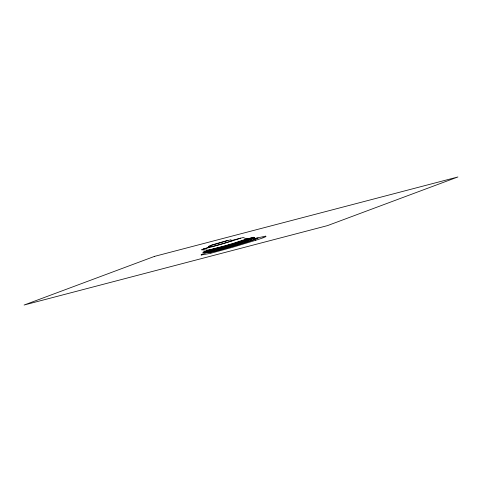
<?xml version="1.0" encoding="UTF-8"?>
<svg xmlns="http://www.w3.org/2000/svg" width="482" height="482" viewBox="0 0 482 482"><rect width="100%" height="100%" fill="white"/><g stroke="black" fill="none" stroke-linecap="round" stroke-linejoin="round"><path stroke-width="0.72" d="M210.098 245.651L218.039 243.494A28.384 1.235 -16.1 0 0 220.72 242.711L227.896 240.476L226.835 240.711A14.442 0.633 -16.1 0 0 216.02 243.765L215.105 244.043A14.34 0.627 -16.1 0 0 210.821 245.398L208.567 246.362M254.062 237.939L251.453 239.018A72.125 3.145 -16.1 0 1 248.188 240.283L246.935 240.693A99.304 4.332 -16.1 0 1 221.949 248.128L205.446 252.345L202.964 252.315L204.687 251.658M202.964 252.315L220.756 247.694A101.304 4.416 -16.1 0 1 233.258 243.928A96.454 4.205 -16.1 0 1 246.639 240.006L250.773 238.325A7.724 0.337 -16.1 0 0 250.995 238.144L246.019 239.229L253.653 237.265L254.454 237.777M202.669 254.122L205.718 253.008A28.028 1.223 -16.1 0 1 208.453 252.086M209.26 252.098L207.772 252.791L213.255 251.718M263.045 237.789L262.003 238.168A28.854 1.259 -16.1 0 1 256.352 240.072L255.822 240.241M209.357 249.953L207.284 250.694A70.956 3.097 -16.1 0 0 204.693 251.658M210.767 246.621L210.393 246.736A24.196 1.054 -16.1 0 0 209.152 247.115L203.567 249.031L216.659 245.549A44.217 1.928 -16.1 0 0 228.613 242.054L240.608 238.204L238.741 238.59M205.037 248.441L201.265 249.803L208.573 250.104L222.678 246.416A30.788 1.344 -16.1 0 0 227.757 244.958L229.486 244.452A30.697 1.338 -16.1 0 0 234.439 242.97L246.579 238.952L243.29 237.506L232.107 240.373M255.743 240.271L232.83 247.224L210.851 253.249M255.026 238.433L265.582 236.15M213.888 251.556L222.377 249.296A37.247 1.627 -16.1 0 0 242.313 243.506M210.483 253.339L201.349 254.996M227.727 240.494L230.498 239.958M206.688 252.038L226.456 246.856A40.187 1.753 -16.1 0 0 237.596 243.591L248.284 240.277A21.148 0.922 -16.1 0 0 251.098 239.343L253.08 238.638A10.712 0.47 -16.1 0 0 254.388 238.006M206.609 252.056L210.001 252.104M211.411 249.465L225.522 246.013A29.535 1.289 -16.1 0 0 233.439 243.693L244.952 239.909L244.561 239.759M219.925 247.947L221.943 248.122M208.519 246.404L211.598 246.688L218.973 244.711A25.311 1.103 -16.1 0 0 226.058 242.639L232.649 240.524L230.577 239.952M246.639 240.006L247.724 240.452M265.594 236.162L265.847 236.493M201.313 255.008A18.557 0.807 -16.1 0 1 202.711 254.11M265.907 236.475A20.34 0.886 -16.1 0 1 262.991 237.807M209.983 252.11A11.701 0.512 -16.1 0 0 212.333 251.682L214.412 251.182A20.238 0.886 -16.1 0 0 218.816 250.044L228.902 247.254A34.993 1.524 -16.1 0 0 239.717 244.079L249.821 240.928A20.027 0.874 -16.1 0 0 253.032 239.843L254.165 239.434A11.881 0.518 -16.1 0 0 255.562 238.753L254.357 238.018A9.658 0.422 -16.1 0 0 253.821 238.042M253.64 237.271A53.394 2.332 -16.1 0 0 250.206 238.56A74.963 3.272 -16.1 0 0 249.315 238.909L240.331 241.795A32.83 1.434 -16.1 0 1 236.186 243.055L227.185 245.712A40.048 1.747 -16.1 0 1 222.539 247.043L206.127 251.285A8.164 0.355 -16.1 0 1 206.374 251.05L207.573 250.592A14.466 0.633 -16.1 0 1 209.513 249.923M242.332 243.506A31.902 1.392 -16.1 0 0 250.26 241.042L250.664 240.91A21.943 0.958 -16.1 0 0 253.731 239.897L257.87 238.361A12.743 0.554 -16.1 0 0 255.273 238.608M154.481 256.394L24.1 305.028L327.519 225.606L457.9 176.972L154.481 256.394"/></g></svg>
